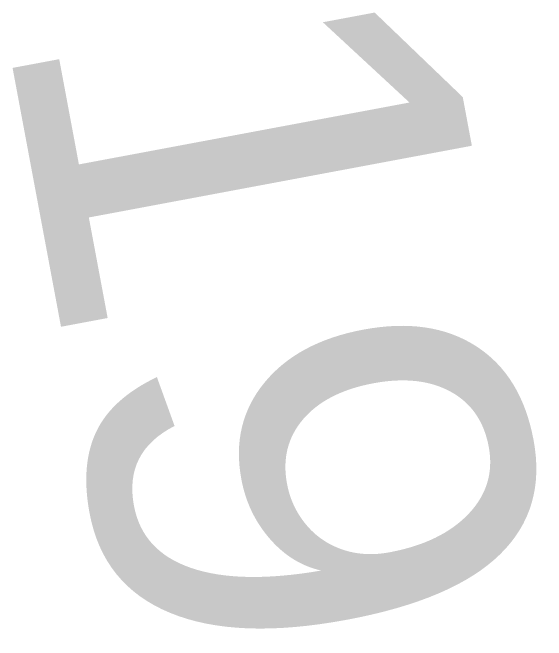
# Model space of a CAD drawing. Header units: millimetres. Extents: x 89237 to 96871, y -22823 to -19192.
# Drawn here: x 90384.49 to 90399.76, y -20906.07 to -20888.13 of the extents above; entities that cross this region are included whole.
import ezdxf
from ezdxf.enums import TextEntityAlignment as Align

# ---------------------------------------------------------------- set-up
doc = ezdxf.new("R2010")
doc.units = ezdxf.units.MM
doc.header["$LTSCALE"] = 5
doc.layers.add('200-EquipID-2d', color=7, linetype='Continuous')
doc.styles.add('ARIAL', font='arial.ttf')
doc.styles.add('ROMANS', font='micross.ttf')

# ---------------------------------------------------------------- blocks, each defined once
blk = doc.blocks.new('attrib')
at = {"layer": '200-EquipID-2d', "style": 'ARIAL'}
blk.add_attdef('POS', text='', height=2.5, dxfattribs=at).set_placement((0, 0, -1), align=Align.MIDDLE)
at = {"layer": '200-EquipID-2d', "style": 'ROMANS', "flags": 1}
for tag, p in [('ZONA', (0, -4.9051, -2)), ('EQUIPMENTDATA', (0, -7.8903, -2)), ('LONGDESCR', (0, -11.3019, -2)), ('EQUIPMENTCONN', (0, -14.7136, -2)), ('ACCESSORYDATA', (0, -18.5519, -2)), ('ACCESSORYCONN', (0, -21.857, -2))]:
    blk.add_attdef(tag, text='', height=2.5, dxfattribs=at).set_placement(p, align=Align.CENTER)

msp = doc.modelspace()

# ---------------------------------------------------------------- block references
at = {"layer": '200-EquipID-2d'}
ref = msp.add_blockref('attrib', (90392.182, -20896.794), dxfattribs=dict(at, xscale=4.999999999999021, yscale=4.999999999999021, zscale=4.999999999999021, rotation=280.6016301672173))
ref.add_attrib('POS', '19', dxfattribs={"color": 3, "height": 12.5, "rotation": 280.6016, "style": 'ARIAL'}).set_placement((90392.182, -20896.794, -5), align=Align.MIDDLE)

doc.saveas('drawing.dxf')
